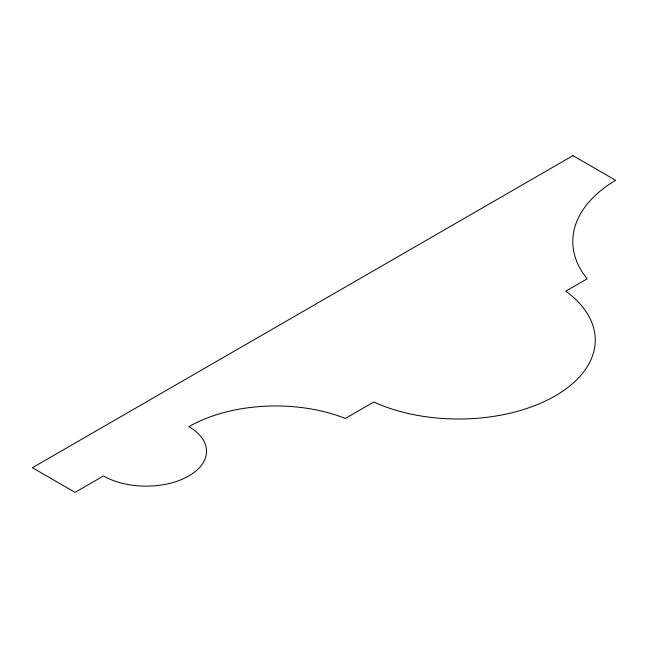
<?xml version="1.0" encoding="UTF-8"?>
<svg xmlns="http://www.w3.org/2000/svg" width="648" height="648" viewBox="0 0 648 648"><rect width="100%" height="100%" fill="white"/><g stroke="black" fill="none" stroke-linecap="round" stroke-linejoin="round"><path stroke-width="0.97" d="M572.929 155.65L32.4 467.718L75.071 492.35L103.518 475.932A60.345 34.846 0 0 0 188.868 475.932A60.345 34.846 0 0 0 188.868 426.651A123.047 71.045 0 0 1 345.335 418.446L373.783 402.019A136.72 78.935 0 0 0 555.215 395.896A136.72 78.935 0 0 0 565.817 291.154L587.153 278.834A152.726 88.177 0 0 1 615.6 180.282L572.929 155.65"/></g></svg>
